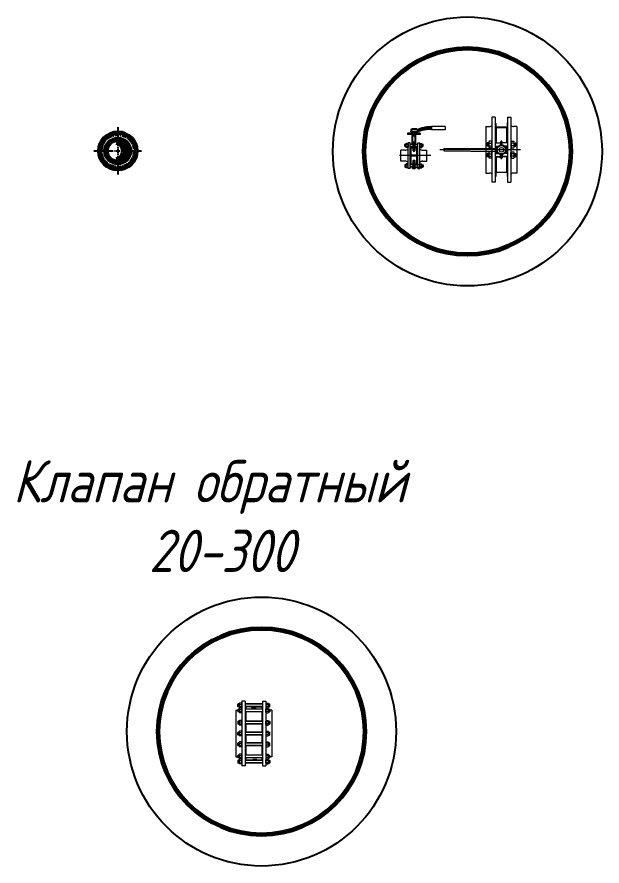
# Model space of a CAD drawing. Header units: metres. Extents: x -2077 to 53851, y -33309 to 16054.
# Drawn here: x 42460 to 46603, y -12554 to -6535 of the extents above; entities that cross this region are included whole.
import ezdxf

# ---------------------------------------------------------------- set-up
doc = ezdxf.new("R2010")
doc.units = ezdxf.units.M
doc.linetypes.add('CENTER', pattern=[2, 1.25, -0.25, 0.25, -0.25])
doc.linetypes.add('осевая', pattern=[50.8, 31.75, -6.35, 6.35, -6.35])
for name, color, linetype, lineweight in [('Запорная арматура', 7, 'Continuous', 20), ('Осевые линии', 7, 'CENTER', 9), ('Текст', 7, 'Continuous', 5), ('ТХ_Трубы_детали', 1, 'Continuous', 60)]:
    doc.layers.add(name, color=color, linetype=linetype, lineweight=lineweight)
doc.layers.add('ТХ_Оси труб.', color=3, linetype='осевая')
doc.styles.add('CIBT', font='romand.shx', dxfattribs={"width": 0.8, "oblique": 15})

# ---------------------------------------------------------------- blocks, each defined once
blk = doc.blocks.new('*U424')
for p, q in [((40918.8, 17644.8, 28.2), (40885, 17644.8, 147.2)), ((40927.3, 17625.2, -98.4), (40876.4, 17625.2, -27.9)), ((40888.2, 17600.8, -27.8), (40908, 17600.8, -27.8)), ((40888.2, 17538, -27.8), (40888.2, 17600.8, -27.8)), ((40908, 17600.8, -27.8), (40908, 17538, -27.8)), ((40875.1, 17394.4, -58.8), (40875.1, 17517.4, -59.2)), ((40875.1, 17517.4, 208), (40888.2, 17517.4, 237.3)), ((40888.2, 17507.5, -27.8), (40888.2, 17521.3, -27.8)), ((40894.8, 17551.5, -161.5), (40901.4, 17551.5, -161.5)), ((40894.8, 17550.6, -161.3), (40901.4, 17550.6, -161.3)), ((40894.8, 17550.5, -191.6), (40901.4, 17550.5, -191.6)), ((40894.8, 17549.8, -161), (40901.4, 17549.8, -161)), ((40894.8, 17549.7, -161), (40901.4, 17549.7, -161)), ((40894.8, 17549, -160.6), (40901.4, 17549, -160.6)), ((40894.8, 17548.9, -192.2), (40901.4, 17548.9, -192.2)), ((40894.8, 17548.3, -191.1), (40901.4, 17548.3, -191.1)), ((40894.8, 17548.2, -191.1), (40901.4, 17548.2, -191.1)), ((40894.8, 17547.7, -159.6), (40901.4, 17547.7, -159.6)), ((40894.8, 17547.6, -193.2), (40901.4, 17547.6, -193.2)), ((40894.8, 17546.5, -158.5), (40901.4, 17546.5, -158.5)), ((40894.8, 17546.4, -194.3), (40901.4, 17546.4, -194.3)), ((40894.8, 17536, -141.3), (40901.4, 17536, -141.3)), ((40894.8, 17535.8, -211.5), (40901.4, 17535.8, -211.5)), ((40894.8, 17534.8, -140.1), (40901.4, 17534.8, -140.1)), ((40894.8, 17534.6, -212.6), (40901.4, 17534.6, -212.6)), ((40894.8, 17534.2, -191.2), (40901.4, 17534.2, -191.2)), ((40894.8, 17533.9, -139.4), (40901.4, 17533.9, -139.4)), ((40894.8, 17533.5, -139.1), (40901.4, 17533.5, -139.1)), ((40894.8, 17533.2, -213.6), (40901.4, 17533.2, -213.6)), ((40894.8, 17532.7, -138.8), (40901.4, 17532.7, -138.8)), ((40894.8, 17532.5, -153.8), (40901.4, 17532.5, -153.8)), ((40894.8, 17532.1, -149.6), (40901.4, 17532.1, -149.6)), ((40894.8, 17532, -203.1), (40901.4, 17532, -203.1)), ((40894.8, 17531.9, -138.5), (40901.4, 17531.9, -138.5)), ((40894.8, 17531.7, -214.2), (40901.4, 17531.7, -214.2)), ((40894.8, 17530.4, -138.1), (40901.4, 17530.4, -138.1)), ((40894.8, 17530.1, -214.6), (40901.4, 17530.1, -214.6)), ((40894.8, 17527.7, -159.3), (40901.4, 17527.7, -159.3)), ((40894.8, 17527.6, -193.3), (40901.4, 17527.6, -193.3)), ((40894.8, 17522.1, -145.8), (40901.4, 17522.1, -145.8)), ((40894.8, 17521.9, -206.8), (40901.4, 17521.9, -206.8)), ((40894.8, 17519.1, -161), (40901.4, 17519.1, -161)), ((40894.8, 17519, -191.6), (40901.4, 17519, -191.6)), ((40894.8, 17518.6, -157.2), (40901.4, 17518.6, -157.2)), ((40894.8, 17518.5, -157.1), (40901.4, 17518.5, -157.1)), ((40894.8, 17518.1, -160.4), (40901.4, 17518.1, -160.4)), ((40894.8, 17518.1, -192.2), (40901.4, 17518.1, -192.2)), ((40894.8, 17517.7, -161), (40901.4, 17517.7, -161)), ((40894.8, 17517.6, -155.5), (40901.4, 17517.6, -155.5)), ((40894.8, 17517.6, -155.5), (40901.4, 17517.6, -155.5)), ((40894.8, 17517.6, -155.5), (40901.4, 17517.6, -155.5)), ((40894.8, 17517.5, -197.1), (40901.4, 17517.5, -197.1)), ((40894.8, 17517.3, -159.7), (40901.4, 17517.3, -159.7)), ((40894.8, 17517.2, -192.9), (40901.4, 17517.2, -192.9)), ((40894.8, 17515.8, -155.6), (40901.4, 17515.8, -155.6)), ((40894.8, 17515.6, -197), (40901.4, 17515.6, -197)), ((40908, 17521.3, -27.8), (40908, 17507.5, -27.8)), ((40908, 17517.4, 206), (40921.1, 17517.4, 205.9)), ((40921.1, 17517.4, -59.2), (40921.1, 17394.4, -58.8)), ((40875.1, 17512, 205.9), (40874.4, 17512, 205.9)), ((40874.4, 17512, -59.2), (40874.4, 17399.9, -58.8)), ((40921.1, 17457.3), (40875.1, 17457.3)), ((40875.1, 17457, -84.7), (40921.1, 17457, -84.7)), ((40908, 17507.5, -27.8), (40888.2, 17507.5, -27.8)), ((40894.8, 17510.5, -138), (40901.4, 17510.5, -138)), ((40894.8, 17510.3, -214.5), (40901.4, 17510.3, -214.5)), ((40894.8, 17509.8, -191.2), (40901.4, 17509.8, -191.2)), ((40894.8, 17509.6, -191.2), (40901.4, 17509.6, -191.2)), ((40894.8, 17509.2, -137.9), (40901.4, 17509.2, -137.9)), ((40894.8, 17508.9, -214.7), (40901.4, 17508.9, -214.7)), ((40894.8, 17508.5, -137.7), (40901.4, 17508.5, -137.7)), ((40894.8, 17508.2, -191.2), (40901.4, 17508.2, -191.2)), ((40894.8, 17507.8, -137.5), (40901.4, 17507.8, -137.5)), ((40894.8, 17507.6, -215.1), (40901.4, 17507.6, -215.1)), ((40894.8, 17503.9, -135.7), (40901.4, 17503.9, -135.7)), ((40894.8, 17503.7, -216.8), (40901.4, 17503.7, -216.8)), ((40894.8, 17501.6, -191.2), (40901.4, 17501.6, -191.2)), ((40894.8, 17501.3, -191.2), (40901.4, 17501.3, -191.2)), ((40894.8, 17499.2, -131.9), (40901.4, 17499.2, -131.9)), ((40894.8, 17498.9, -220.6), (40901.4, 17498.9, -220.6)), ((40894.8, 17496.7, -130.2), (40901.4, 17496.7, -130.2)), ((40894.8, 17496.4, -130), (40901.4, 17496.4, -130)), ((40894.8, 17494, -128.6), (40901.4, 17494, -128.6)), ((40894.8, 17493.8, -223.8), (40901.4, 17493.8, -223.8)), ((40894.8, 17493.3, -128.9), (40901.4, 17493.3, -128.9)), ((40894.8, 17493.1, -128.9), (40901.4, 17493.1, -128.9)), ((40894.8, 17492.6, -129.1), (40901.4, 17492.6, -129.1)), ((40894.8, 17492.3, -223.4), (40901.4, 17492.3, -223.4)), ((40894.8, 17491.8, -129.2), (40901.4, 17491.8, -129.2)), ((40894.8, 17491.5, -129.2), (40901.4, 17491.5, -129.2)), ((40894.8, 17491, -233.6), (40901.4, 17491, -233.6)), ((40921.7, 17512, 205.9), (40921.1, 17512, 205.9)), ((40921.7, 17399.9, -58.8), (40921.7, 17512, -59.2)), ((40874.4, 17399.9, 205.9), (40875.1, 17399.9, 205.9)), ((40888.2, 17394.4, 205.9), (40875.1, 17394.4, 205.9)), ((40888.2, 17394.4, 236.4), (40888.2, 17393, 235)), ((40894.8, 17423.3, 175.6), (40901.4, 17423.3, 175.6)), ((40894.8, 17422.8, 165.2), (40901.4, 17422.8, 165.2)), ((40894.8, 17422.6, 165.3), (40901.4, 17422.6, 165.3)), ((40894.8, 17422.1, 165.4), (40901.4, 17422.1, 165.4)), ((40894.8, 17421.8, 165.4), (40901.4, 17421.8, 165.4)), ((40894.8, 17421.3, 164), (40901.4, 17421.3, 164)), ((40894.8, 17421.1, 165.6), (40901.4, 17421.1, 165.6)), ((40894.8, 17420.6, 165.8), (40901.4, 17420.6, 165.8)), ((40894.8, 17420.3, 70.6), (40901.4, 17420.3, 70.6)), ((40894.8, 17418, 161.9), (40901.4, 17418, 161.9)), ((40894.8, 17417.7, 161.7), (40901.4, 17417.7, 161.7)), ((40894.8, 17415.4, 162.6), (40901.4, 17415.4, 162.6)), ((40894.8, 17415.2, 73.9), (40901.4, 17415.2, 73.9)), ((40894.8, 17413, 160.8), (40901.4, 17413, 160.8)), ((40894.8, 17412.7, 160.5), (40901.4, 17412.7, 160.5)), ((40894.8, 17410.7, 158.8), (40901.4, 17410.7, 158.8)), ((40894.8, 17410.4, 77.7), (40901.4, 17410.4, 77.7)), ((40894.8, 17406.8, 157.1), (40901.4, 17406.8, 157.1)), ((40894.8, 17406.5, 79.4), (40901.4, 17406.5, 79.4)), ((40894.8, 17406.1, 156.8), (40901.4, 17406.1, 156.8)), ((40894.8, 17405.9, 156.8), (40901.4, 17405.9, 156.8)), ((40894.8, 17405.5, 156.7), (40901.4, 17405.5, 156.7)), ((40894.8, 17405.2, 79.9), (40901.4, 17405.2, 79.9)), ((40894.8, 17404.8, 156.6), (40901.4, 17404.8, 156.6)), ((40894.8, 17404.5, 156.5), (40901.4, 17404.5, 156.5)), ((40894.8, 17404.1, 156.5), (40901.4, 17404.1, 156.5)), ((40894.8, 17403.8, 80), (40901.4, 17403.8, 80)), ((40894.8, 17398.7, 139), (40901.4, 17398.7, 139)), ((40894.8, 17398.6, 97.6), (40901.4, 17398.6, 97.6)), ((40894.8, 17397.2, 134.9), (40901.4, 17397.2, 134.9)), ((40894.8, 17397, 136.3), (40901.4, 17397, 136.3)), ((40894.8, 17396.8, 139), (40901.4, 17396.8, 139)), ((40894.8, 17396.7, 97.5), (40901.4, 17396.7, 97.5)), ((40894.8, 17396.6, 156.5), (40901.4, 17396.6, 156.5)), ((40894.8, 17396.3, 134.2), (40901.4, 17396.3, 134.2)), ((40894.8, 17396.2, 102.3), (40901.4, 17396.2, 102.3)), ((40894.8, 17395.8, 106), (40901.4, 17395.8, 106)), ((40894.8, 17395.8, 106.3), (40901.4, 17395.8, 106.3)), ((40894.8, 17395.3, 133.6), (40901.4, 17395.3, 133.6)), ((40894.8, 17395.3, 102.9), (40901.4, 17395.3, 102.9)), ((40921.1, 17394.4, 205.9), (40908, 17394.4, 205.9)), ((40908, 17394.4, 236.4), (40908, 17393, 235)), ((40921.1, 17399.9, 205.9), (40921.7, 17399.9, 205.9)), ((40888.2, 17376.3, 218.5), (40888.2, 17366.7, 208.9)), ((40908, 17366.7, 208.9), (40888.2, 17366.7, 205.9)), ((40894.8, 17392.4, 148.8), (40901.4, 17392.4, 148.8)), ((40894.8, 17392.2, 87.8), (40901.4, 17392.2, 87.8)), ((40894.8, 17386.8, 135.3), (40901.4, 17386.8, 135.3)), ((40894.8, 17386.7, 101.3), (40901.4, 17386.7, 101.3)), ((40894.8, 17384.2, 156.6), (40901.4, 17384.2, 156.6)), ((40894.8, 17384, 80.1), (40901.4, 17384, 80.1)), ((40894.8, 17382.7, 156.2), (40901.4, 17382.7, 156.2)), ((40894.8, 17382.4, 80.5), (40901.4, 17382.4, 80.5)), ((40894.8, 17382.4, 145.1), (40901.4, 17382.4, 145.1)), ((40894.8, 17382.2, 91.6), (40901.4, 17382.2, 91.6)), ((40894.8, 17381.9, 92.7), (40901.4, 17381.9, 92.7)), ((40894.8, 17381.6, 155.8), (40901.4, 17381.6, 155.8)), ((40894.8, 17381.1, 155.6), (40901.4, 17381.1, 155.6)), ((40894.8, 17380.9, 81.1), (40901.4, 17380.9, 81.1)), ((40894.8, 17380.4, 155.1), (40901.4, 17380.4, 155.1)), ((40894.8, 17380.2, 155), (40901.4, 17380.2, 155)), ((40894.8, 17379.8, 154.6), (40901.4, 17379.8, 154.6)), ((40894.8, 17379.5, 82.1), (40901.4, 17379.5, 82.1)), ((40894.8, 17378.6, 153.5), (40901.4, 17378.6, 153.5)), ((40894.8, 17378.4, 83.2), (40901.4, 17378.4, 83.2)), ((40894.8, 17368, 136.3), (40901.4, 17368, 136.3)), ((40894.8, 17367.8, 100.5), (40901.4, 17367.8, 100.5)), ((40908, 17376.3, 218.5), (40908, 17366.7, 208.9))]:
    blk.add_line(p, q)
for points, elevation in [([(40885, 17644.8), (40882.3, 17643.4), (40879.4, 17640.6), (40876.4, 17625.2)], -50.5), ([(40918.8, 17644.8), (40921.5, 17643.4), (40924.4, 17640.6), (40927.3, 17625.2)], -50.5), ([(41021.9, 17658.6), (40991.5, 17658.2), (40984.4, 17657.2), (40977.5, 17656.1), (40971.3, 17654.8), (40963.6, 17653), (40955.6, 17650.8), (40950.2, 17649.2), (40924.5, 17639.9)], 137.3), ([(41021.9, 17644.9), (40991.5, 17644.4), (40984.4, 17643.5), (40977.5, 17642.3), (40971.3, 17641.1), (40963.6, 17639.2), (40955.6, 17637.1), (40950.2, 17635.5), (40926.8, 17628.2)], 138.3)]:
    blk.add_lwpolyline(points, dxfattribs=dict(elevation=elevation))
for points, elevation in [([(40885.3, 17621.7), (40911, 17621.7), (40911, 17616.3), (40885.3, 17616.3)], -42.7), ([(40886.2, 17625.2), (40910.3, 17625.2), (40910.3, 17621.6), (40886.2, 17621.6)], -41.5), ([(40905.9, 17600.8), (40890.4, 17600.8), (40890.4, 17605.9), (40905.9, 17605.9)], -27.8), ([(40894.8, 17552), (40901.4, 17552), (40901.4, 17490.8), (40894.8, 17490.8)], -191.2), ([(40901.4, 17366.7), (40894.8, 17366.7), (40894.8, 17423.6), (40901.4, 17423.6)], 205.9)]:
    blk.add_lwpolyline(points, close=True, dxfattribs=dict(elevation=elevation))
at = {"layer": 'Запорная арматура', "color": 250, "ltscale": 6}
for p, q in [((40835.3, 17538, -59), (40833.2, 17535.9, -59)), ((40833.2, 17523.4, -59), (40833.2, 17535.9, -59)), ((40835.3, 17521.3, -59), (40833.2, 17523.4, -59)), ((40841.4, 17536.8, -59), (40834.2, 17536.8, -59)), ((40841.4, 17522.5, -59), (40834.2, 17522.5, -59)), ((40835.3, 17538, -59), (40835.3, 17521.3, -59)), ((40841.4, 17538, -59), (40835.3, 17538, -59)), ((40841.4, 17521.3, -59), (40835.3, 17521.3, -59)), ((40842.5, 17536.4, -59), (40855.3, 17536.4, -59)), ((40842.5, 17522, -59), (40855.3, 17522, -59)), ((40894.8, 17538, -59), (40871.4, 17538, -59)), ((40894.8, 17536.8, -59), (40871.4, 17536.8, -59)), ((40894.8, 17522.5, -59), (40871.4, 17522.5, -59)), ((40894.8, 17521.3, -59), (40871.4, 17521.3, -59)), ((40901.4, 17538, -59), (40924.7, 17538, -59)), ((40901.4, 17536.8, -59), (40924.7, 17536.8, -59)), ((40901.4, 17522.5, -59), (40924.7, 17522.5, -59)), ((40901.4, 17521.3, -59), (40924.7, 17521.3, -59)), ((40953.6, 17536.4, -59), (40940.9, 17536.4, -59)), ((40953.6, 17522, -59), (40940.9, 17522, -59)), ((40954.7, 17538, -59), (40960.9, 17538, -59)), ((40954.7, 17536.8, -59), (40962, 17536.8, -59)), ((40954.7, 17522.5, -59), (40962, 17522.5, -59)), ((40954.7, 17521.3, -59), (40960.9, 17521.3, -59)), ((40960.9, 17538, -59), (40960.9, 17521.3, -59)), ((40960.9, 17538, -59), (40962.9, 17535.9, -59)), ((40960.9, 17521.3, -59), (40962.9, 17523.4, -59)), ((40962.9, 17523.4, -59), (40962.9, 17535.9, -59)), ((40835.3, 17393, -59), (40833.2, 17390.9, -59)), ((40833.2, 17390.9, -59), (40833.2, 17378.4, -59)), ((40835.3, 17376.3, -59), (40833.2, 17378.4, -59)), ((40841.4, 17391.8, -59), (40834.2, 17391.8, -59)), ((40841.4, 17377.5, -59), (40834.2, 17377.5, -59)), ((40835.3, 17376.3, -59), (40835.3, 17393, -59)), ((40841.4, 17393, -59), (40835.3, 17393, -59)), ((40841.4, 17376.3, -59), (40835.3, 17376.3, -59)), ((40842.5, 17392.3, -59), (40855.3, 17392.3, -59)), ((40842.5, 17377.9, -59), (40855.3, 17377.9, -59)), ((40894.8, 17393, -59), (40871.4, 17393, -59)), ((40894.8, 17391.8, -59), (40871.4, 17391.8, -59)), ((40894.8, 17377.5, -59), (40871.4, 17377.5, -59)), ((40894.8, 17376.3, -59), (40871.4, 17376.3, -59)), ((40901.4, 17393, -59), (40924.7, 17393, -59)), ((40901.4, 17391.8, -59), (40924.7, 17391.8, -59)), ((40901.4, 17377.5, -59), (40924.7, 17377.5, -59)), ((40901.4, 17376.3, -59), (40924.7, 17376.3, -59)), ((40953.6, 17392.3, -59), (40940.9, 17392.3, -59)), ((40953.6, 17377.9, -59), (40940.9, 17377.9, -59)), ((40954.7, 17393, -59), (40960.9, 17393, -59)), ((40954.7, 17391.8, -59), (40962, 17391.8, -59)), ((40954.7, 17377.5, -59), (40962, 17377.5, -59)), ((40954.7, 17376.3, -59), (40960.9, 17376.3, -59)), ((40960.9, 17376.3, -59), (40960.9, 17393, -59)), ((40960.9, 17393, -59), (40962.9, 17390.9, -59)), ((40960.9, 17376.3, -59), (40962.9, 17378.4, -59)), ((40962.9, 17390.9, -59), (40962.9, 17378.4, -59))]:
    blk.add_line(p, q, dxfattribs=at)
for centre, start, end in [((40865.2, 17529.2, -59), 162.37853, 197.62147), ((40832.6, 17529.2, -59), 342.37853, 17.62147), ((40963.5, 17529.2, -59), 162.37853, 197.62147), ((40931, 17529.2, -59), 342.37853, 17.62147), ((40865.2, 17385.1, -59), 162.37853, 197.62147), ((40832.6, 17385.1, -59), 342.37853, 17.62147), ((40963.5, 17385.1, -59), 162.37853, 197.62147), ((40931, 17385.1, -59), 342.37853, 17.62147)]:
    blk.add_arc(centre, 23.8, start, end, dxfattribs=at)
at = {"layer": 'Осевые линии', "color": 0, "linetype": 'ByBlock'}
for p, q in [((41118.3, 17663.5, 205.9), (41021.9, 17663.5, 305.8)), ((41021.9, 17663.5, 269.6), (41021.9, 17639.5, 273.8)), ((41118.3, 17639.5, 205.9), (41021.9, 17639.5, 305.8)), ((41118.3, 17663.5, 205.9), (41118.3, 17639.5, 205.9)), ((40943.2, 17616.3, -27.8), (40853.2, 17616.3, -27.8)), ((40853.2, 17616.3, -27.8), (40853.2, 17611.5, -27.8)), ((40943.2, 17611.5, -27.8), (40853.2, 17611.5, -27.8)), ((40943.2, 17610.7, -27.8), (40853.2, 17610.7, -27.8)), ((40853.2, 17610.7, -27.8), (40853.2, 17605.9, -27.8)), ((40943.2, 17605.9, -27.8), (40853.2, 17605.9, -27.8)), ((40943.2, 17616.3, -27.8), (40943.2, 17611.5, -27.8)), ((40943.2, 17610.7, -27.8), (40943.2, 17605.9, -27.8)), ((40841.4, 17540.4, -59), (40841.4, 17518.2, -59)), ((40855.3, 17544.2, -59), (40842.5, 17544.2, -59)), ((40855.3, 17514.3, -59), (40842.5, 17514.3, -59)), ((40856.4, 17367.1, -59), (40856.4, 17547.1, -59)), ((40871.4, 17547.1, -59), (40856.4, 17547.1, -59)), ((40856.4, 17540.4, -59), (40856.4, 17518.2, -59)), ((40871.4, 17367.1, -59), (40871.4, 17547.1, -59)), ((40874.4, 17518.1, -59), (40871.4, 17520.6, -59)), ((40874.4, 17518.1, -59), (40874.4, 17396.1, -59)), ((40921.7, 17518.1, -59), (40924.7, 17520.6, -59)), ((40921.7, 17518.1, -59), (40921.7, 17396.1, -59)), ((40924.7, 17367.1, -59), (40924.7, 17547.1, -59)), ((40924.7, 17547.1, -59), (40939.7, 17547.1, -59)), ((40939.7, 17367.1, -59), (40939.7, 17547.1, -59)), ((40939.7, 17540.4, -59), (40939.7, 17518.2, -59)), ((40940.9, 17544.2, -59), (40953.6, 17544.2, -59)), ((40940.9, 17514.3, -59), (40953.6, 17514.3, -59)), ((40954.7, 17540.4, -59), (40954.7, 17518.2, -59)), ((41018.5, 17457.1, -59), (40796, 17457.1, -59)), ((40806.4, 17418.6, -59), (40806.4, 17495.6, -59)), ((40836, 17495.6, -59), (40806.4, 17495.6, -59)), ((40960.1, 17495.6, -59), (40989.7, 17495.6, -59)), ((40989.7, 17418.6, -59), (40989.7, 17495.6, -59)), ((40836, 17418.6, -59), (40806.4, 17418.6, -59)), ((40841.4, 17373.9, -59), (40841.4, 17396.1, -59)), ((40855.3, 17400, -59), (40842.5, 17400, -59)), ((40856.4, 17373.9, -59), (40856.4, 17396.1, -59)), ((40874.4, 17396.1, -59), (40871.4, 17393.6, -59)), ((40921.7, 17396.1, -59), (40924.7, 17393.6, -59)), ((40924.7, 17393.6, -59), (40939.7, 17393.6, -59)), ((40939.7, 17373.9, -59), (40939.7, 17396.1, -59)), ((40940.9, 17400, -59), (40953.6, 17400, -59)), ((40954.7, 17373.9, -59), (40954.7, 17396.1, -59)), ((40960.1, 17418.6, -59), (40989.7, 17418.6, -59)), ((40855.3, 17370.1, -59), (40842.5, 17370.1, -59)), ((40871.4, 17367.1, -59), (40856.4, 17367.1, -59)), ((40924.7, 17375.6, -59), (40939.7, 17375.6, -59)), ((40924.7, 17367.1, -59), (40939.7, 17367.1, -59)), ((40940.9, 17370.1, -59), (40953.6, 17370.1, -59))]:
    blk.add_line(p, q, dxfattribs=at)
for centre, radius, start, end in [((40848.6, 17540.3, -59), 7.25, 147.70739, 212.29251), ((40848.6, 17518.2, -59), 7.25, 147.70749, 212.29261), ((40849.1, 17540.3, -59), 7.25, 327.70749, 32.29261), ((40849.1, 17518.2, -59), 7.25, 327.70739, 32.29251), ((40947, 17540.3, -59), 7.25, 147.70739, 212.29251), ((40947, 17518.2, -59), 7.25, 147.70749, 212.29261), ((40947.5, 17540.3, -59), 7.25, 327.70749, 32.29261), ((40947.5, 17518.2, -59), 7.25, 327.70739, 32.29251), ((40832.1, 17533.7, -59), 38.3, 275.88364, 309.39719), ((40964.1, 17533.7, -59), 38.3, 230.60281, 264.11636), ((40832.1, 17380.6, -59), 38.3, 50.60281, 84.11636), ((40848.6, 17396.1, -59), 7.25, 147.70739, 212.29251), ((40849.1, 17396.1, -59), 7.25, 327.70749, 32.29261), ((40964.1, 17380.6, -59), 38.3, 95.88364, 129.39719), ((40947, 17396.1, -59), 7.25, 147.70739, 212.29251), ((40947.5, 17396.1, -59), 7.25, 327.70749, 32.29261), ((40848.6, 17374, -59), 7.25, 147.70749, 212.29261), ((40849.1, 17374, -59), 7.25, 327.70739, 32.29251), ((40947, 17374, -59), 7.25, 147.70749, 212.29261), ((40947.5, 17374, -59), 7.25, 327.70739, 32.29251)]:
    blk.add_arc(centre, radius, start, end, dxfattribs=at)
blk = doc.blocks.new('*U426')
for p, q in [((59858.2, 13761.3, -363.1), (59858.2, 13657.1, -362.7)), ((59858.9, 13766.8, -80.7), (59936.9, 13766.8, -81.7)), ((59858.9, 13657.1, -362.7), (59858.9, 13766.8, -363.1)), ((59937.5, 13761.2, 302.3), (59936.9, 13761.2, 302.3)), ((59937.5, 13657.1, -0.2), (59937.5, 13761.2, -0.5)), ((59894.6, 13662.2, -88), (59901.2, 13662.2, -88)), ((59858.2, 13633.1, -362.7), (59858.2, 13618.9, -362.6)), ((59858.9, 13618.9, -362.6), (59858.9, 13633.1, -362.7)), ((59894.6, 13662, -158.2), (59901.2, 13662, -158.2)), ((59894.6, 13661, -86.9), (59901.2, 13661, -86.9)), ((59894.6, 13660.8, -159.3), (59901.2, 13660.8, -159.3)), ((59894.6, 13660.4, -137.9), (59901.2, 13660.4, -137.9)), ((59894.6, 13660.2, -86.2), (59901.2, 13660.2, -86.2)), ((59894.6, 13659.7, -85.9), (59901.2, 13659.7, -85.9)), ((59894.6, 13659.5, -160.3), (59901.2, 13659.5, -160.3)), ((59894.6, 13658.9, -85.5), (59901.2, 13658.9, -85.5)), ((59894.6, 13658.7, -100.5), (59901.2, 13658.7, -100.5)), ((59894.6, 13658.4, -96.3), (59901.2, 13658.4, -96.3)), ((59894.6, 13658.2, -149.8), (59901.2, 13658.2, -149.8)), ((59894.6, 13658.1, -85.2), (59901.2, 13658.1, -85.2)), ((59894.6, 13657.9, -160.9), (59901.2, 13657.9, -160.9)), ((59894.6, 13656.6, -84.8), (59901.2, 13656.6, -84.8)), ((59894.6, 13656.3, -161.3), (59901.2, 13656.3, -161.3)), ((59894.6, 13653.9, -106), (59901.2, 13653.9, -106)), ((59894.6, 13652.6, -88), (59901.2, 13652.6, -88)), ((59894.6, 13652.4, -158.2), (59901.2, 13652.4, -158.2)), ((59894.6, 13651.5, -86.9), (59901.2, 13651.5, -86.9)), ((59894.6, 13651.2, -159.3), (59901.2, 13651.2, -159.3)), ((59894.6, 13650.8, -137.9), (59901.2, 13650.8, -137.9)), ((59894.6, 13650.6, -86.2), (59901.2, 13650.6, -86.2)), ((59894.6, 13650.1, -85.9), (59901.2, 13650.1, -85.9)), ((59894.6, 13649.9, -160.3), (59901.2, 13649.9, -160.3)), ((59894.6, 13649.4, -85.5), (59901.2, 13649.4, -85.5)), ((59894.6, 13649.1, -100.5), (59901.2, 13649.1, -100.5)), ((59894.6, 13648.8, -96.3), (59901.2, 13648.8, -96.3)), ((59894.6, 13648.6, -149.8), (59901.2, 13648.6, -149.8)), ((59894.6, 13648.6, -85.2), (59901.2, 13648.6, -85.2)), ((59894.6, 13648.3, -160.9), (59901.2, 13648.3, -160.9)), ((59894.6, 13647, -84.8), (59901.2, 13647, -84.8)), ((59894.6, 13646.8, -161.3), (59901.2, 13646.8, -161.3)), ((59894.6, 13644.5, -84.8), (59901.2, 13644.5, -84.8)), ((59894.6, 13644.2, -161.3), (59901.2, 13644.2, -161.3)), ((59937.5, 13582.2, 0.1), (59937.5, 13633.1, -0.1)), ((59858.2, 13596.6, -362.5), (59858.2, 13582.2, -362.5)), ((59858.2, 13558.2, -362.4), (59858.2, 13454.1, -362.1)), ((59858.9, 13582.2, -362.5), (59858.9, 13596.6, -362.6)), ((59858.9, 13448.8, -362.1), (59858.9, 13558.2, -362.4)), ((59894.6, 13571.1, -161.3), (59901.2, 13571.1, -161.3)), ((59894.6, 13570.8, -84.8), (59901.2, 13570.8, -84.8)), ((59894.6, 13568.5, -161.3), (59901.2, 13568.5, -161.3)), ((59894.6, 13568.3, -84.8), (59901.2, 13568.3, -84.8)), ((59894.6, 13567, -160.9), (59901.2, 13567, -160.9)), ((59894.6, 13566.7, -149.8), (59901.2, 13566.7, -149.8)), ((59894.6, 13566.7, -85.2), (59901.2, 13566.7, -85.2)), ((59894.6, 13566.5, -96.3), (59901.2, 13566.5, -96.3)), ((59894.6, 13566.2, -100.5), (59901.2, 13566.2, -100.5)), ((59894.6, 13565.9, -85.5), (59901.2, 13565.9, -85.5)), ((59894.6, 13565.4, -160.3), (59901.2, 13565.4, -160.3)), ((59894.6, 13565.2, -85.9), (59901.2, 13565.2, -85.9)), ((59894.6, 13564.7, -86.2), (59901.2, 13564.7, -86.2)), ((59894.6, 13564.5, -137.9), (59901.2, 13564.5, -137.9)), ((59894.6, 13564.1, -159.3), (59901.2, 13564.1, -159.3)), ((59894.6, 13563.8, -86.9), (59901.2, 13563.8, -86.9)), ((59894.6, 13562.9, -158.2), (59901.2, 13562.9, -158.2)), ((59894.6, 13562.7, -88), (59901.2, 13562.7, -88)), ((59894.6, 13561.4, -106), (59901.2, 13561.4, -106)), ((59894.6, 13559, -161.3), (59901.2, 13559, -161.3)), ((59894.6, 13558.7, -84.8), (59901.2, 13558.7, -84.8)), ((59894.6, 13557.4, -160.9), (59901.2, 13557.4, -160.9)), ((59894.6, 13557.2, -85.2), (59901.2, 13557.2, -85.2)), ((59894.6, 13557.1, -149.8), (59901.2, 13557.1, -149.8)), ((59894.6, 13556.9, -96.3), (59901.2, 13556.9, -96.3)), ((59894.6, 13556.6, -100.5), (59901.2, 13556.6, -100.5)), ((59894.6, 13556.4, -85.5), (59901.2, 13556.4, -85.5)), ((59894.6, 13555.8, -160.3), (59901.2, 13555.8, -160.3)), ((59894.6, 13555.6, -85.9), (59901.2, 13555.6, -85.9)), ((59894.6, 13555.1, -86.2), (59901.2, 13555.1, -86.2)), ((59894.6, 13554.9, -137.9), (59901.2, 13554.9, -137.9)), ((59894.6, 13554.5, -159.3), (59901.2, 13554.5, -159.3)), ((59894.6, 13554.3, -86.9), (59901.2, 13554.3, -86.9)), ((59894.6, 13553.3, -158.2), (59901.2, 13553.3, -158.2)), ((59894.6, 13553.1, -88), (59901.2, 13553.1, -88)), ((59937.5, 13454.1, 0.5), (59937.5, 13558.2, 0.2)), ((59936.9, 13454.1, 264.9), (59937.5, 13454.1, 264.9))]:
    blk.add_line(p, q)
at = {"extrusion": (0, 0, -1)}
for p, q in [((59901.2, 13667.1, -88), (59894.6, 13667.1, -88)), ((59894.6, 13667.1, -88), (59894.6, 13641.8, -88)), ((59894.6, 13666.9, -35.1), (59901.2, 13666.9, -35.1)), ((59894.6, 13666.8, -34.9), (59901.2, 13666.8, -34.9)), ((59894.6, 13666.7, -86.5), (59901.2, 13666.7, -86.5)), ((59894.6, 13666.7, -34.6), (59901.2, 13666.7, -34.6)), ((59894.6, 13666.5, -85), (59901.2, 13666.5, -85)), ((59894.6, 13666.5, -36.6), (59901.2, 13666.5, -36.6)), ((59894.6, 13666.5, -34.4), (59901.2, 13666.5, -34.4)), ((59894.6, 13666.4, -34.1), (59901.2, 13666.4, -34.1)), ((59894.6, 13666.3, -38.1), (59901.2, 13666.3, -38.1)), ((59894.6, 13665.6, -32.7), (59901.2, 13665.6, -32.7)), ((59894.6, 13665.4, -32.5), (59901.2, 13665.4, -32.5)), ((59901.2, 13641.8, -88), (59901.2, 13667.1, -88)), ((59894.6, 13548.2, -88), (59894.6, 13573.7, -88)), ((59894.6, 13549.9, -32.5), (59901.2, 13549.9, -32.5)), ((59894.6, 13549.7, -32.7), (59901.2, 13549.7, -32.7)), ((59894.6, 13549, -38.1), (59901.2, 13549, -38.1)), ((59894.6, 13548.9, -34.1), (59901.2, 13548.9, -34.1)), ((59894.6, 13548.8, -85), (59901.2, 13548.8, -85)), ((59894.6, 13548.8, -36.6), (59901.2, 13548.8, -36.6)), ((59894.6, 13548.8, -34.4), (59901.2, 13548.8, -34.4)), ((59894.6, 13548.6, -86.5), (59901.2, 13548.6, -86.5)), ((59894.6, 13548.6, -34.6), (59901.2, 13548.6, -34.6)), ((59894.6, 13548.4, -34.9), (59901.2, 13548.4, -34.9)), ((59894.6, 13548.3, -35.1), (59901.2, 13548.3, -35.1)), ((59901.2, 13548.2, -88), (59894.6, 13548.2, -88)), ((59901.2, 13573.7, -88), (59901.2, 13548.2, -88))]:
    blk.add_line(p, q, dxfattribs=at)
at = {"layer": 'Запорная арматура', "color": 250, "ltscale": 6}
for p, q in [((59798.2, 13657.1, 1.3), (59796.2, 13655.1, 1.3)), ((59798.2, 13633.1, 1.3), (59796.2, 13635.2, 1.3)), ((59808.3, 13656, 1.3), (59797.1, 13656, 1.3)), ((59808.3, 13634.2, 1.3), (59797.1, 13634.2, 1.3)), ((59808.3, 13657.1, 1.3), (59798.2, 13657.1, 1.3)), ((59808.3, 13633.1, 1.3), (59798.2, 13633.1, 1.3)), ((59809.6, 13653.6), (59828.9, 13653.6)), ((59809.6, 13636.2), (59828.9, 13636.2)), ((59986.1, 13653.6), (59966.9, 13653.6)), ((59986.1, 13636.2), (59966.9, 13636.2)), ((59987.5, 13657.1, 1.3), (59997.5, 13657.1, 1.3)), ((59987.5, 13656, 1.3), (59998.6, 13656, 1.3)), ((59987.5, 13634.2, 1.3), (59998.6, 13634.2, 1.3)), ((59987.5, 13633.1, 1.3), (59997.5, 13633.1, 1.3)), ((59997.5, 13657.1, 1.3), (59999.6, 13655.1, 1.3)), ((59997.5, 13633.1, 1.3), (59999.6, 13635.2, 1.3)), ((59798.2, 13582.2, 1.3), (59796.2, 13580.1, 1.3)), ((59798.2, 13558.2, 1.3), (59796.2, 13560.2, 1.3)), ((59808.3, 13581.1, 1.3), (59797.1, 13581.1, 1.3)), ((59808.3, 13559.3, 1.3), (59797.1, 13559.3, 1.3)), ((59808.3, 13582.2, 1.3), (59798.2, 13582.2, 1.3)), ((59808.3, 13558.2, 1.3), (59798.2, 13558.2, 1.3)), ((59809.6, 13579.1), (59828.9, 13579.1)), ((59809.6, 13561.7), (59828.9, 13561.7)), ((59986.1, 13579.1), (59966.9, 13579.1)), ((59986.1, 13561.7), (59966.9, 13561.7)), ((59987.5, 13582.2, 1.3), (59997.5, 13582.2, 1.3)), ((59987.5, 13581.1, 1.3), (59998.6, 13581.1, 1.3)), ((59987.5, 13559.3, 1.3), (59998.6, 13559.3, 1.3)), ((59987.5, 13558.2, 1.3), (59997.5, 13558.2, 1.3)), ((59997.5, 13582.2, 1.3), (59999.6, 13580.1, 1.3)), ((59997.5, 13558.2, 1.3), (59999.6, 13560.2, 1.3))]:
    blk.add_line(p, q, dxfattribs=at)
for centre, start, end in [((59836.8, 13645, 1.6), 162.35078, 197.85557), ((59801.7, 13645), 342.21549, 17.64922), ((59994.1, 13645), 162.35078, 197.78451), ((59958.9, 13645, 1.6), 342.14443, 17.64922), ((59836.8, 13570.3, 1.6), 162.14443, 197.64922), ((59801.7, 13570.3), 342.35078, 17.78451), ((59994.1, 13570.3), 162.21549, 197.64922), ((59958.9, 13570.3, 1.6), 342.35078, 17.85557)]:
    blk.add_arc(centre, 28.5, start, end, dxfattribs=at)
at = {"layer": 'Осевые линии', "color": 0, "linetype": 'ByBlock'}
for p, q in [((59854.2, 13837.8), (59830.2, 13837.8)), ((59830.2, 13837.8), (59830.2, 13377.8)), ((59854.2, 13837.8), (59854.2, 13377.8)), ((59858.2, 13792.8), (59854.2, 13799.8)), ((59858.2, 13792.8), (59858.2, 13657.1)), ((59937.5, 13792.8), (59941.5, 13799.8)), ((59937.5, 13792.8), (59937.5, 13657.1)), ((59941.5, 13837.8), (59941.5, 13377.8)), ((59941.5, 13837.8), (59965.5, 13837.8)), ((59965.5, 13837.8), (59965.5, 13377.8)), ((59788.2, 13772.8), (59788.2, 13442.8)), ((59788.2, 13772.8), (59812.3, 13772.8)), ((59858.2, 13761.3, -363.1), (59858.9, 13761.3, -363.1)), ((59936.9, 13657.1, 2.2), (59936.9, 13766.8, 4)), ((60007.5, 13772.8), (59983.5, 13772.8)), ((60007.5, 13772.8), (60007.5, 13442.8)), ((59827.8, 13667.6, 0.2), (59810.4, 13667.6, 1.4)), ((59967.9, 13667.6, 0.2), (59985.3, 13667.6, 1.4)), ((60032.2, 13607.8, -75.3), (59461.6, 13607.8, -100.1)), ((59495.2, 13616.4, -82.1), (59865.6, 13619, -75.3)), ((59796.2, 13655.1, 1.3), (59796.2, 13635.2, 1.3)), ((59798.2, 13657.1, 1.3), (59798.2, 13633.1, 1.3)), ((59808.3, 13659.1, 1.6), (59808.3, 13630, 1.6)), ((59827.8, 13622.4, 0.2), (59810.4, 13622.4, 1.4)), ((59830.2, 13660.1), (59830.2, 13630.2)), ((59854.2, 13657.1, -466.5), (59894.6, 13657.1, -466.5)), ((59854.2, 13656, -466.5), (59894.6, 13656, -466.5)), ((59854.2, 13634.2, -466.5), (59876.3, 13634.2, -466.5)), ((59854.2, 13633.1, -466.7), (59875, 13633.1, -466.7)), ((59941.5, 13657.1, -466.5), (59901.2, 13657.1, -466.5)), ((59941.5, 13656, -466.5), (59901.2, 13656, -466.5)), ((59941.5, 13634.2, -466.5), (59919.5, 13634.2, -466.5)), ((59941.5, 13633.1, -466.7), (59920.8, 13633.1, -466.7)), ((59936.9, 13582.2, 1), (59936.9, 13633.1, 1.8)), ((59937.5, 13633.1), (59937.5, 13582.2)), ((59965.5, 13660.1), (59965.5, 13630.2)), ((59967.9, 13622.4, 0.2), (59985.3, 13622.4, 1.4)), ((59987.5, 13659.1, 1.6), (59987.5, 13630, 1.6)), ((59997.5, 13657.1, 1.3), (59997.5, 13633.1, 1.3)), ((59999.6, 13655.1, 1.3), (59999.6, 13635.2, 1.3)), ((59495.2, 13599.2, 187.3), (59865.6, 13596.5, 194.1)), ((59796.2, 13560.2, 1.3), (59796.2, 13580.1, 1.3)), ((59798.2, 13558.2, 1.3), (59798.2, 13582.2, 1.3)), ((59808.3, 13556.2, 1.6), (59808.3, 13585.3, 1.6)), ((59827.8, 13592.9, 0.2), (59810.4, 13592.9, 1.4)), ((59827.8, 13547.7, 0.2), (59810.4, 13547.7, 1.4)), ((59830.2, 13555.2), (59830.2, 13585.1)), ((59854.2, 13582.2, -466.7), (59875, 13582.2, -466.7)), ((59854.2, 13581.1, -466.5), (59876.3, 13581.1, -466.5)), ((59854.2, 13559.3, -466.5), (59894.6, 13559.3, -466.5)), ((59854.2, 13558.2, -466.5), (59894.6, 13558.2, -466.5)), ((59858.2, 13558.2), (59858.2, 13422.8)), ((59941.5, 13559.3, -466.5), (59901.2, 13559.3, -466.5)), ((59941.5, 13558.2, -466.5), (59901.2, 13558.2, -466.5)), ((59941.5, 13581.1, -466.5), (59919.5, 13581.1, -466.5)), ((59941.5, 13582.2, -466.7), (59920.8, 13582.2, -466.7)), ((59936.9, 13448.8, -1.2), (59936.9, 13558.2, 0.6)), ((59937.5, 13558.2), (59937.5, 13422.8)), ((59965.5, 13555.2), (59965.5, 13585.1)), ((59967.9, 13592.9, 0.2), (59985.3, 13592.9, 1.4)), ((59967.9, 13547.7, 0.2), (59985.3, 13547.7, 1.4)), ((59987.5, 13556.2, 1.6), (59987.5, 13585.3, 1.6)), ((59997.5, 13558.2, 1.3), (59997.5, 13582.2, 1.3)), ((59999.6, 13560.2, 1.3), (59999.6, 13580.1, 1.3)), ((59788.2, 13442.8), (59812.3, 13442.8)), ((59858.2, 13422.8), (59854.2, 13415.8)), ((59858.2, 13454.1, -362.1), (59858.9, 13454.1, -362.1)), ((59858.9, 13448.8, -46), (59936.9, 13448.8, -86)), ((59937.5, 13422.8), (59941.5, 13415.8)), ((60007.5, 13442.8), (59983.5, 13442.8)), ((59854.2, 13377.8), (59830.2, 13377.8)), ((59941.5, 13377.8), (59965.5, 13377.8))]:
    blk.add_line(p, q, dxfattribs=at)
for radius in [34.2, 29.5, 16]:
    blk.add_circle((59897.9, 13607.8, -75.3), radius, dxfattribs=at)
for centre, radius, start, end in [((59813.3, 13794.6), 21.9, 267.32117, 320.71608), ((59982.5, 13794.6), 21.9, 219.28392, 272.67883), ((59823, 13659.8, 4.7), 14.7, 148.31978, 204.84261), ((59816.1, 13659.7), 14.2, 334.76614, 33.99422), ((59979.7, 13659.7), 14.2, 146.00578, 205.23386), ((59972.8, 13659.8, 4.7), 14.7, 335.15739, 31.68022), ((59495.2, 13607.8, 187.3), 8.6, 90, 270), ((59823, 13630, -4.7), 14.7, 155.10161, 211.35978), ((59816.1, 13630.2), 14.2, 326.31878, 25.23386), ((59979.7, 13630.2), 14.2, 154.76614, 213.68122), ((59972.7, 13630, -4.7), 14.7, 328.64022, 24.89839), ((59823, 13585.3, -4.7), 14.7, 148.64022, 204.89839), ((59823, 13555.5, 4.7), 14.7, 155.15739, 211.68022), ((59816.1, 13585.1), 14.2, 334.76614, 33.68122), ((59816.1, 13555.6), 14.2, 326.00578, 25.23386), ((59979.7, 13555.6), 14.2, 154.76614, 213.99422), ((59979.7, 13585.1), 14.2, 146.31878, 205.23386), ((59972.7, 13585.3, -4.7), 14.7, 335.10161, 31.35978), ((59972.8, 13555.5, 4.7), 14.7, 328.31978, 24.84261), ((59813.3, 13420.9), 21.9, 39.28392, 92.67883), ((59982.5, 13420.9), 21.9, 87.32117, 140.71608)]:
    blk.add_arc(centre, radius, start, end, dxfattribs=at)
blk = doc.blocks.new('*U428')
at = {"layer": 'ТХ_Трубы_детали'}
h = blk.add_hatch(color=256, dxfattribs=at)
h.paths.add_polyline_path([(0, 59.6), (0, 56.2, -0.317837), (39.7, 0), (59.6, 0, 0.414214)])
h.paths.add_polyline_path([(0, 59.6, 0.041886), (-9.9, 58.8, -0.043124), (0, 56.2)])
h.paths.add_polyline_path([(59.6, 0), (39.7, 0, -0.317837), (0, -56.2), (0, -59.6, 0.414214)])
h.paths.add_polyline_path([(0, -56.2, -0.043124), (-9.9, -58.8, 0.041886), (0, -59.6)])
at = {"layer": 'ТХ_Оси труб.'}
for p, q in [((0, 169), (0, -169)), ((-169, 0), (169, 0))]:
    blk.add_line(p, q, dxfattribs=at)
blk.add_circle((0, 0), 112.5, dxfattribs=at)
at = {"layer": 'ТХ_Трубы_детали'}
for radius in [130, 86, 79.5]:
    blk.add_circle((0, 0), radius, dxfattribs=at)
for centre, start, end in [((0, 0), 260.40593, 99.59407), ((-19.9, 0), 279.59407, 80.40593)]:
    blk.add_arc(centre, 59.6, start, end, dxfattribs=at)
blk = doc.blocks.new('*U439')
at = {"layer": 'Запорная арматура', "color": 250, "ltscale": 6}
for p, q in [((-238, 209.4), (-240, 207.3)), ((-240, 191.5), (-240, 207.3)), ((-238, 189.4), (-240, 191.5)), ((-230.1, 208.3), (-239.1, 208.3)), ((-230.1, 190.5), (-239.1, 190.5)), ((-238, 209.4), (-238, 189.4)), ((-230.1, 209.4), (-238, 209.4)), ((-230.1, 189.4), (-238, 189.4)), ((-229, 206.9), (-213.2, 206.9)), ((-228.9, 192.4), (-213.2, 192.4)), ((-25.1, 206.9), (-40.9, 206.9)), ((-25.1, 192.4), (-40.9, 192.4)), ((-24, 209.4), (-16.1, 209.4)), ((-24, 208.3), (-15, 208.3)), ((-24, 190.5), (-15, 190.5)), ((-24, 189.4), (-16.1, 189.4)), ((-16.1, 209.4), (-16.1, 189.4)), ((-16.1, 209.4), (-14, 207.3)), ((-16.1, 189.4), (-14, 191.5)), ((-14, 191.5), (-14, 207.3)), ((-238, 172.8), (-240, 170.7)), ((-240, 170.7), (-240, 154.8)), ((-238, 152.8), (-240, 154.8)), ((-230.1, 171.6), (-239.1, 171.6)), ((-230.1, 153.9), (-239.1, 153.9)), ((-238, 152.8), (-238, 172.8)), ((-230.1, 172.8), (-238, 172.8)), ((-230.1, 152.8), (-238, 152.8)), ((-229, 155.3), (-213.2, 155.3)), ((-228.9, 169.8), (-213.2, 169.8)), ((-25.1, 169.8), (-40.9, 169.8)), ((-25.1, 155.3), (-40.9, 155.3)), ((-24, 172.8), (-16.1, 172.8)), ((-24, 171.6), (-15, 171.6)), ((-24, 153.9), (-15, 153.9)), ((-24, 152.8), (-16.1, 152.8)), ((-16.1, 152.8), (-16.1, 172.8)), ((-16.1, 172.8), (-14, 170.7)), ((-16.1, 152.8), (-14, 154.8)), ((-14, 170.7), (-14, 154.8)), ((-238, 86.6), (-240, 84.6)), ((-240, 84.6), (-240, 68.7)), ((-238, 66.6), (-240, 68.7)), ((-230.1, 85.5), (-239.1, 85.5)), ((-230.1, 67.8), (-239.1, 67.8)), ((-238, 66.6), (-238, 86.6)), ((-230.1, 86.6), (-238, 86.6)), ((-230.1, 66.6), (-238, 66.6)), ((-229, 69.2), (-213.2, 69.2)), ((-228.9, 83.6), (-213.2, 83.6)), ((-25.1, 83.6), (-40.9, 83.6)), ((-25.1, 69.2), (-40.9, 69.2)), ((-24, 86.6), (-16.1, 86.6)), ((-24, 85.5), (-15, 85.5)), ((-24, 67.8), (-15, 67.8)), ((-24, 66.6), (-16.1, 66.6)), ((-16.1, 66.6), (-16.1, 86.6)), ((-16.1, 86.6), (-14, 84.6)), ((-16.1, 66.6), (-14, 68.7)), ((-14, 84.6), (-14, 68.7)), ((-238, 9.4), (-240, 7.3)), ((-240, -8.5), (-240, 7.3)), ((-230.1, 8.3), (-239.1, 8.3)), ((-238, 9.4), (-238, -10.6)), ((-230.1, 9.4), (-238, 9.4)), ((-229, 6.9), (-213.2, 6.9)), ((-25.1, 6.9), (-40.9, 6.9)), ((-24, 9.4), (-16.1, 9.4)), ((-24, 8.3), (-15, 8.3)), ((-16.1, 9.4), (-16.1, -10.6)), ((-16.1, 9.4), (-14, 7.3)), ((-14, -8.5), (-14, 7.3)), ((-238, -10.6), (-240, -8.5)), ((-230.1, -9.5), (-239.1, -9.5)), ((-230.1, -10.6), (-238, -10.6)), ((-228.9, -7.6), (-213.2, -7.6)), ((-25.1, -7.6), (-40.9, -7.6)), ((-24, -9.5), (-15, -9.5)), ((-24, -10.6), (-16.1, -10.6)), ((-16.1, -10.6), (-14, -8.5)), ((-238, -66.6), (-240, -68.7)), ((-240, -84.6), (-240, -68.7)), ((-238, -86.6), (-240, -84.6)), ((-230.1, -67.8), (-239.1, -67.8)), ((-230.1, -85.5), (-239.1, -85.5)), ((-238, -66.6), (-238, -86.6)), ((-230.1, -66.6), (-238, -66.6)), ((-230.1, -86.6), (-238, -86.6)), ((-229, -69.2), (-213.2, -69.2)), ((-228.9, -83.6), (-213.2, -83.6)), ((-25.1, -69.2), (-40.9, -69.2)), ((-25.1, -83.6), (-40.9, -83.6)), ((-24, -66.6), (-16.1, -66.6)), ((-24, -67.8), (-15, -67.8)), ((-24, -85.5), (-15, -85.5)), ((-24, -86.6), (-16.1, -86.6)), ((-16.1, -66.6), (-16.1, -86.6)), ((-16.1, -66.6), (-14, -68.7)), ((-16.1, -86.6), (-14, -84.6)), ((-14, -84.6), (-14, -68.7)), ((-238, -152.8), (-240, -154.8)), ((-240, -170.7), (-240, -154.8)), ((-238, -172.8), (-240, -170.7)), ((-230.1, -153.9), (-239.1, -153.9)), ((-230.1, -171.6), (-239.1, -171.6)), ((-238, -152.8), (-238, -172.8)), ((-230.1, -152.8), (-238, -152.8)), ((-230.1, -172.8), (-238, -172.8)), ((-229, -155.3), (-213.2, -155.3)), ((-228.9, -169.8), (-213.2, -169.8)), ((-25.1, -155.3), (-40.9, -155.3)), ((-25.1, -169.8), (-40.9, -169.8)), ((-24, -152.8), (-16.1, -152.8)), ((-24, -153.9), (-15, -153.9)), ((-24, -171.6), (-15, -171.6)), ((-24, -172.8), (-16.1, -172.8)), ((-16.1, -152.8), (-16.1, -172.8)), ((-16.1, -152.8), (-14, -154.8)), ((-16.1, -172.8), (-14, -170.7)), ((-14, -170.7), (-14, -154.8)), ((-238, -189.4), (-240, -191.5)), ((-240, -191.5), (-240, -207.3)), ((-238, -209.4), (-240, -207.3)), ((-230.1, -190.5), (-239.1, -190.5)), ((-230.1, -208.3), (-239.1, -208.3)), ((-238, -209.4), (-238, -189.4)), ((-230.1, -189.4), (-238, -189.4)), ((-230.1, -209.4), (-238, -209.4)), ((-229, -206.9), (-213.2, -206.9)), ((-228.9, -192.4), (-213.2, -192.4)), ((-25.1, -192.4), (-40.9, -192.4)), ((-25.1, -206.9), (-40.9, -206.9)), ((-24, -189.4), (-16.1, -189.4)), ((-24, -190.5), (-15, -190.5)), ((-24, -208.3), (-15, -208.3)), ((-24, -209.4), (-16.1, -209.4)), ((-16.1, -209.4), (-16.1, -189.4)), ((-16.1, -189.4), (-14, -191.5)), ((-16.1, -209.4), (-14, -207.3)), ((-14, -191.5), (-14, -207.3))]:
    blk.add_line(p, q, dxfattribs=at)
for centre, start, end in [((-206.3, 199.6), 162.35078, 197.78451), ((-235.9, 199.6), 342.21549, 17.64922), ((-18.2, 199.6), 162.35078, 197.78451), ((-47.8, 199.6), 342.21549, 17.64922), ((-206.3, 162.5), 162.21549, 197.64922), ((-235.9, 162.5), 342.35078, 17.78451), ((-18.2, 162.5), 162.21549, 197.64922), ((-47.8, 162.5), 342.35078, 17.78451), ((-206.3, 76.4), 162.21549, 197.64922), ((-235.9, 76.4), 342.35078, 17.78451), ((-18.2, 76.4), 162.21549, 197.64922), ((-47.8, 76.4), 342.35078, 17.78451), ((-206.3, -0.4), 162.35078, 197.78451), ((-235.9, -0.4), 342.21549, 17.64922), ((-18.2, -0.4), 162.35078, 197.78451), ((-47.8, -0.4), 342.21549, 17.64922), ((-206.3, -76.4), 162.35078, 197.78451), ((-235.9, -76.4), 342.21549, 17.64922), ((-18.2, -76.4), 162.35078, 197.78451), ((-47.8, -76.4), 342.21549, 17.64922), ((-206.3, -162.5), 162.35078, 197.78451), ((-235.9, -162.5), 342.21549, 17.64922), ((-18.2, -162.5), 162.35078, 197.78451), ((-47.8, -162.5), 342.21549, 17.64922), ((-206.3, -199.6), 162.21549, 197.64922), ((-235.9, -199.6), 342.35078, 17.78451), ((-18.2, -199.6), 162.21549, 197.64922), ((-47.8, -199.6), 342.35078, 17.78451)]:
    blk.add_arc(centre, 23.8, start, end, dxfattribs=at)
at = {"layer": 'Осевые линии', "color": 0, "linetype": 'ByBlock'}
for p, q in [((-230.1, 210.9), (-230.1, 187.6)), ((-213.2, 182.7), (-228.9, 182.7)), ((-214, 216), (-228.2, 216)), ((-188.1, 230), (-212.1, 230)), ((-212.1, 230), (-212.1, -230)), ((-212.1, 210.9), (-212.1, 187.6)), ((-188.1, 230), (-188.1, -230)), ((-66, 209.4), (-188.1, 209.4)), ((-66, 208.3), (-188.1, 208.3)), ((-66, 190.5), (-188.1, 190.5)), ((-66, 189.4), (-188.1, 189.4)), ((-184.1, 185), (-186.6, 189.4)), ((-143.6, 189), (-184, 189)), ((-184, 189), (-184, 172.8)), ((-143.6, 184.6), (-143.6, 189)), ((-143.6, 184.6), (-110.5, 184.6)), ((-110.5, 184.6), (-110.5, 189)), ((-110.5, 189), (-70, 189)), ((-70, 185), (-67.5, 189.4)), ((-70, 189), (-70, 172.8)), ((-66, 230), (-66, -230)), ((-66, 230), (-42, 230)), ((-42, 230), (-42, -230)), ((-42, 210.9), (-42, 187.6)), ((-40.8, 182.7), (-25.2, 182.7)), ((-40.1, 216), (-25.9, 216)), ((-24, 210.9), (-24, 187.6)), ((-254.1, 165), (-254.1, -165)), ((-254.1, 165), (-240, 165)), ((-230.1, 151.2), (-230.1, 174.6)), ((-213.2, 179.4), (-228.9, 179.4)), ((-214, 146.1), (-228.2, 146.1)), ((-212.1, 151.2), (-212.1, 174.6)), ((-66, 172.8), (-188.1, 172.8)), ((-66, 171.6), (-188.1, 171.6)), ((-66, 153.9), (-188.1, 153.9)), ((-66, 152.8), (-188.1, 152.8)), ((-184, 152.8), (-184, 86.6)), ((-70, 152.8), (-70, 86.6)), ((-42, 151.2), (-42, 174.6)), ((-40.8, 179.4), (-25.2, 179.4)), ((-40.1, 146.1), (-25.9, 146.1)), ((-24, 151.2), (-24, 174.6)), ((0, 165), (-14, 165)), ((0, 165), (0, -165)), ((-230.1, 65.1), (-230.1, 88.4)), ((-213.2, 93.3), (-228.9, 93.3)), ((-212.1, 65.1), (-212.1, 88.4)), ((-66, 86.6), (-188.1, 86.6)), ((-66, 85.5), (-188.1, 85.5)), ((-66, 67.8), (-188.1, 67.8)), ((-66, 66.6), (-188.1, 66.6)), ((-184, 66.6), (-184, 9.4)), ((-70, 66.6), (-70, 9.4)), ((-42, 65.1), (-42, 88.4)), ((-40.8, 93.3), (-25.2, 93.3)), ((-24, 65.1), (-24, 88.4)), ((-230.1, 10.9), (-230.1, -12.4)), ((-214, 60), (-228.2, 60)), ((-214, 16), (-228.2, 16)), ((-212.1, 10.9), (-212.1, -12.4)), ((-66, 9.4), (-188.1, 9.4)), ((-66, 8.3), (-188.1, 8.3)), ((-42, 10.9), (-42, -12.4)), ((-40.1, 60), (-25.9, 60)), ((-40.1, 16), (-25.9, 16)), ((-24, 10.9), (-24, -12.4)), ((-213.2, -17.3), (-228.9, -17.3)), ((-214, -60), (-228.2, -60)), ((-66, -9.5), (-188.1, -9.5)), ((-66, -10.6), (-188.1, -10.6)), ((-184, -10.6), (-184, -66.6)), ((-70, -10.6), (-70, -66.6)), ((-40.8, -17.3), (-25.2, -17.3)), ((-40.1, -60), (-25.9, -60)), ((-230.1, -65.1), (-230.1, -88.4)), ((-213.2, -93.3), (-228.9, -93.3)), ((-212.1, -65.1), (-212.1, -88.4)), ((-66, -66.6), (-188.1, -66.6)), ((-66, -67.8), (-188.1, -67.8)), ((-66, -85.5), (-188.1, -85.5)), ((-66, -86.6), (-188.1, -86.6)), ((-184, -86.6), (-184, -152.8)), ((-70, -86.6), (-70, -152.8)), ((-42, -65.1), (-42, -88.4)), ((-40.8, -93.3), (-25.2, -93.3)), ((-24, -65.1), (-24, -88.4)), ((-254.1, -165), (-240, -165)), ((-230.1, -151.2), (-230.1, -174.6)), ((-213.2, -179.4), (-228.9, -179.4)), ((-214, -146.1), (-228.2, -146.1)), ((-212.1, -151.2), (-212.1, -174.6)), ((-66, -152.8), (-188.1, -152.8)), ((-66, -153.9), (-188.1, -153.9)), ((-66, -171.6), (-188.1, -171.6)), ((-66, -172.8), (-188.1, -172.8)), ((-184, -172.8), (-184, -189)), ((-70, -172.8), (-70, -189)), ((-42, -151.2), (-42, -174.6)), ((-40.8, -179.4), (-25.2, -179.4)), ((-40.1, -146.1), (-25.9, -146.1)), ((-24, -151.2), (-24, -174.6)), ((0, -165), (-14, -165)), ((-230.1, -210.9), (-230.1, -187.6)), ((-213.2, -182.7), (-228.9, -182.7)), ((-214, -216), (-228.2, -216)), ((-212.1, -210.9), (-212.1, -187.6)), ((-188.1, -230), (-212.1, -230)), ((-66, -189.4), (-188.1, -189.4)), ((-66, -190.5), (-188.1, -190.5)), ((-66, -208.3), (-188.1, -208.3)), ((-66, -209.4), (-188.1, -209.4)), ((-184.1, -185), (-186.6, -189.4)), ((-133.2, -189), (-184, -189)), ((-105.6, -183.9), (-133.2, -183.9)), ((-133.2, -183.9), (-133.2, -189)), ((-105.6, -189), (-105.6, -183.9)), ((-70, -189), (-105.6, -189)), ((-70, -185), (-67.5, -189.4)), ((-66, -230), (-42, -230)), ((-42, -210.9), (-42, -187.6)), ((-40.8, -182.7), (-25.2, -182.7)), ((-40.1, -216), (-25.9, -216)), ((-24, -210.9), (-24, -187.6))]:
    blk.add_line(p, q, dxfattribs=at)
for centre, radius, start, end in [((-222.2, 210.9), 7.89, 139.50334, 210.86085), ((-219.4, 187.6), 10.7, 153.36921, 207.01815), ((-220, 210.9), 7.89, 329.13915, 40.49666), ((-222.8, 187.6), 10.7, 332.98185, 26.63079), ((-34.1, 210.9), 7.89, 139.50334, 210.86085), ((-31.3, 187.6), 10.7, 153.36921, 207.01815), ((-31.9, 210.9), 7.89, 329.13915, 40.49666), ((-34.7, 187.6), 10.7, 332.98185, 26.63079), ((-219.4, 174.6), 10.7, 152.98185, 206.63079), ((-222.2, 151.2), 7.89, 149.13915, 220.49666), ((-220, 151.2), 7.89, 319.50334, 30.86085), ((-222.8, 174.6), 10.7, 333.36921, 27.01815), ((-31.3, 174.6), 10.7, 152.98185, 206.63079), ((-34.1, 151.2), 7.89, 149.13915, 220.49666), ((-31.9, 151.2), 7.89, 319.50334, 30.86085), ((-34.7, 174.6), 10.7, 333.36921, 27.01815), ((-219.4, 88.4), 10.7, 152.98185, 206.63079), ((-222.2, 65.1), 7.89, 149.13915, 220.49666), ((-220, 65.1), 7.89, 319.50334, 30.86085), ((-222.8, 88.4), 10.7, 333.36921, 27.01815), ((-31.3, 88.4), 10.7, 152.98185, 206.63079), ((-34.1, 65.1), 7.89, 149.13915, 220.49666), ((-31.9, 65.1), 7.89, 319.50334, 30.86085), ((-34.7, 88.4), 10.7, 333.36921, 27.01815), ((-222.2, 10.9), 7.89, 139.50334, 210.86085), ((-220, 10.9), 7.89, 329.13915, 40.49666), ((-34.1, 10.9), 7.89, 139.50334, 210.86085), ((-31.9, 10.9), 7.89, 329.13915, 40.49666), ((-219.4, -12.4), 10.7, 153.36921, 207.01815), ((-222.2, -65.1), 7.89, 139.50334, 210.86085), ((-220, -65.1), 7.89, 329.13915, 40.49666), ((-222.8, -12.4), 10.7, 332.98185, 26.63079), ((-31.3, -12.4), 10.7, 153.36921, 207.01815), ((-34.1, -65.1), 7.89, 139.50334, 210.86085), ((-31.9, -65.1), 7.89, 329.13915, 40.49666), ((-34.7, -12.4), 10.7, 332.98185, 26.63079), ((-219.4, -88.4), 10.7, 153.36921, 207.01815), ((-222.8, -88.4), 10.7, 332.98185, 26.63079), ((-31.3, -88.4), 10.7, 153.36921, 207.01815), ((-34.7, -88.4), 10.7, 332.98185, 26.63079), ((-222.2, -151.2), 7.89, 139.50334, 210.86085), ((-219.4, -174.6), 10.7, 153.36921, 207.01815), ((-220, -151.2), 7.89, 329.13915, 40.49666), ((-222.8, -174.6), 10.7, 332.98185, 26.63079), ((-34.1, -151.2), 7.89, 139.50334, 210.86085), ((-31.3, -174.6), 10.7, 153.36921, 207.01815), ((-31.9, -151.2), 7.89, 329.13915, 40.49666), ((-34.7, -174.6), 10.7, 332.98185, 26.63079), ((-219.4, -187.6), 10.7, 152.98185, 206.63079), ((-222.2, -210.9), 7.89, 149.13915, 220.49666), ((-220, -210.9), 7.89, 319.50334, 30.86085), ((-222.8, -187.6), 10.7, 333.36921, 27.01815), ((-31.3, -187.6), 10.7, 152.98185, 206.63079), ((-34.1, -210.9), 7.89, 149.13915, 220.49666), ((-31.9, -210.9), 7.89, 319.50334, 30.86085), ((-34.7, -187.6), 10.7, 333.36921, 27.01815)]:
    blk.add_arc(centre, radius, start, end, dxfattribs=at)

msp = doc.modelspace()

# ---------------------------------------------------------------- linework, layer by layer
for centre in [(45650.1272, -7488.4915, 125.5471), (44191.8549, -11600.4333)]:
    msp.add_circle(centre, 953.2797)
at = {"lineweight": 60}
for centre in [(45650.1272, -7488.4915, 125.5471), (44191.8549, -11600.4333)]:
    msp.add_circle(centre, 731.5381, dxfattribs=at)

# ---------------------------------------------------------------- block references
for name, p in [('*U426', (-14006.7272, -21084.2097, 75.2641)), ('*U424', (4372.9841, -24975.2708, 75.2641)), ('*U439', (44264.167, -11614.5053, -121.4519))]:
    msp.add_blockref(name, p)
at = {"zscale": -1}
msp.add_blockref('*U428', (43173.6604, -7484.9314), dxfattribs=at)

# ---------------------------------------------------------------- texts
at = {"layer": 'Текст', "style": 'CIBT', "oblique": 15, "width": 0.8}
for s, p in [('Клапан обратный', (42430.2444, -9976.1957, -121.4519)), ('20-300', (43394.3637, -10469.9054, -121.4519))]:
    msp.add_text(s, height=300, dxfattribs=at).set_placement(p)

doc.saveas('drawing.dxf')
